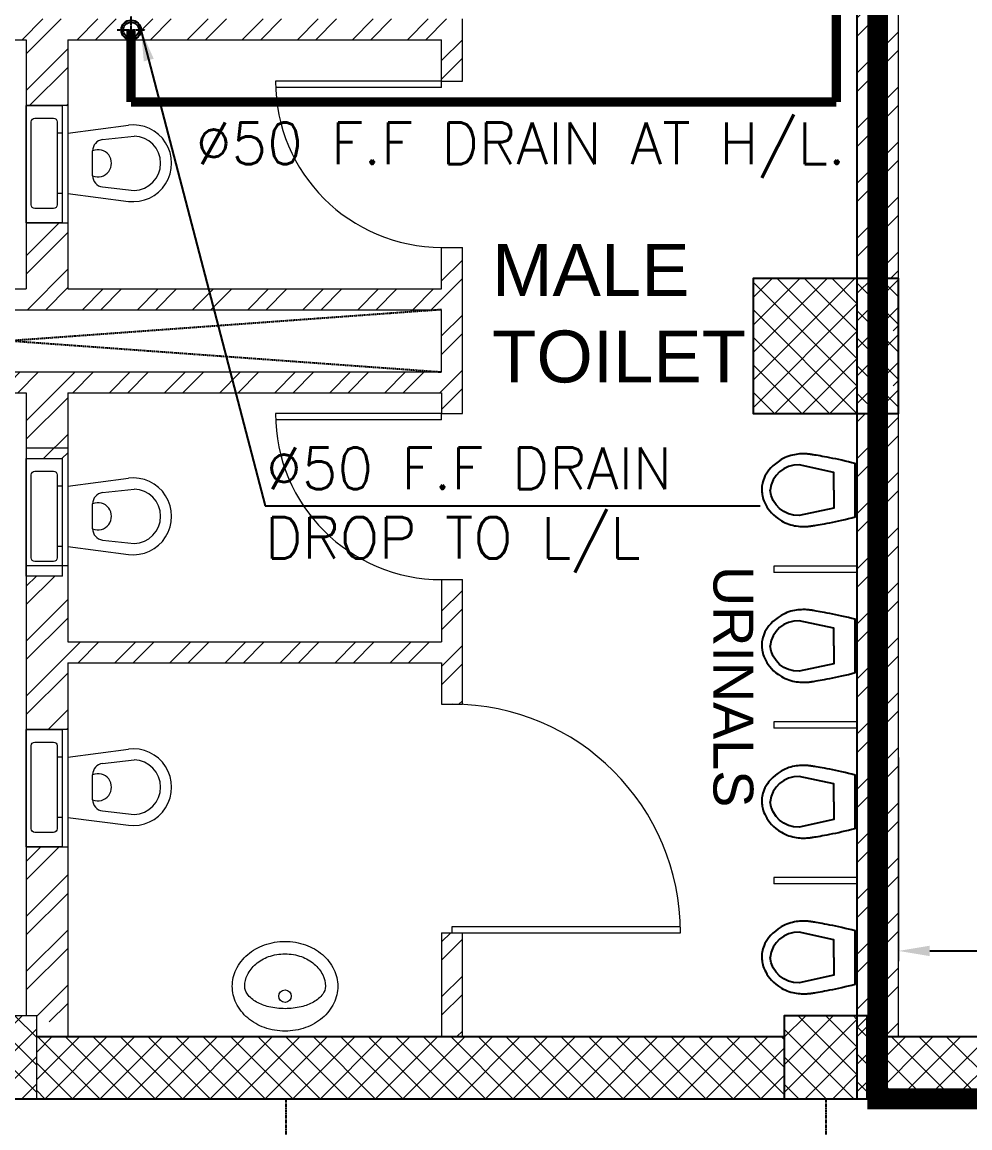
# Model space of a CAD drawing. Header units: inches. Extents: x 1355305 to 1448369, y 326920 to 386626.
# Drawn here: x 1379501 to 1384065, y 339419 to 344744 of the extents above; entities that cross this region are included whole.
import ezdxf

# ---------------------------------------------------------------- set-up
doc = ezdxf.new("R2010")
doc.units = ezdxf.units.IN
doc.header["$MEASUREMENT"] = 0
for name, pattern in [('CENTER', [50.8, 31.75, -6.35, 6.35, -6.35]), ('CENTER2', [1.125, 0.75, -0.125, 0.125, -0.125]), ('DASHED2', [9.525, 6.35, -3.175]), ('HIDDEN', [9.525, 6.35, -3.175]), ('PHANTOM2', [1.25, 0.625, -0.125, 0.125, -0.125, 0.125, -0.125])]:
    doc.linetypes.add(name, pattern=pattern)
for name, color, linetype, lineweight in [('A-BLOCK', 43, 'Continuous', 13), ('A-CORD.PLUMB', 44, 'Continuous', 13), ('A-DOOR', 10, 'Continuous', 15), ('A-HATCH CONCRETE', 254, 'Continuous', 5), ('A-LEASING LINE', 7, 'DASHED2', 9), ('DRAIN-P', 3, 'Continuous', 50), ('wall hatch', 252, 'Continuous', 0)]:
    doc.layers.add(name, color=color, linetype=linetype, lineweight=lineweight)
for name, color, linetype in [('Axis', 9, 'CENTER'), ('DIM2', 222, 'Continuous'), ('FFNEW', 252, 'Continuous'), ('P-FIRE-TXT', 181, 'Continuous'), ('PIPE RISE & DROP', 3, 'Continuous'), ('S-COL', 210, 'Continuous'), ('S-WALL', 1, 'Continuous'), ('SHAFT', 7, 'Continuous'), ('TAXT', 3, 'Continuous'), ('TEXT', 181, 'Continuous'), ('TOI', 30, 'Continuous')]:
    doc.layers.add(name, color=color, linetype=linetype)
doc.styles.add('MECH', font='romans.shx')
doc.styles.add('ROMANS', font='romans__.ttf', dxfattribs={"width": 0.8})
doc.styles.add('style1', font='arial.ttf')
doc.dimstyles.new('GRAND CINEMA', dxfattribs={"dimtxt": 180, "dimasz": 150, "dimexe": 0.18, "dimexo": 0.06, "dimgap": 100, "dimtad": 1, "dimdec": 0, "dimlfac": 0.1, "dimzin": 1, "dimdsep": 46, "dimtxsty": 'MECH', "dimcen": 0.09, "dimdle": 0.2, "dimclrd": 222, "dimclre": 222, "dimclrt": 3, "dimadec": 0, "dimazin": 0, "dimtfac": 1, "dimtdec": 0, "dimtix": 1, "dimtmove": 2, "dimatfit": 3, "dimfxl": 1, "dimtolj": 1, "dimtzin": 0, "dimlwd": -1, "dimarcsym": 0})

# ---------------------------------------------------------------- blocks, each defined once
blk = doc.blocks.new('SGSR')
at = {"layer": 'Axis', "color": 251, "ltscale": 0.5}
for p, q in [((1429493.8, 562458.6), (1429493.8, 558571.5)), ((1432093.8, 562458.6), (1432093.8, 558571.5))]:
    blk.add_line(p, q, dxfattribs=at)
at = {"layer": 'S-WALL', "color": 251}
blk.add_lwpolyline([(1417889.2, 562458.6), (1468019.2, 562458.6), (1469810.8, 590401.2), (1420184.3, 597484.1)], close=True, dxfattribs=at)
blk = doc.blocks.new('SEDRGFE')
at = {"layer": 'A-HATCH CONCRETE'}
h = blk.add_hatch(dxfattribs=at)
h.set_pattern_fill('ANSI37', color=250, scale=750)
h.set_pattern_definition([(45, (1341716.94, 266100.535), (-66.29126, 66.29126), []), (135, (1341716.94, 266100.535), (-66.29126, -66.29126), [])])
h.paths.add_polyline_path([(1363460.5, 678537.6), (1363260.4, 678537.6), (1363260.4, 677887.6), (1363460.5, 677887.6)])
h = blk.add_hatch(dxfattribs=at)
h.set_pattern_fill('ANSI37', color=250, scale=750)
h.set_pattern_definition([(45, (1341716.31, 266100.535), (-66.29126, 66.29126), []), (135, (1341716.31, 266100.535), (-66.29126, -66.29126), [])])
h.paths.add_polyline_path([(1363260.4, 674987.6), (1363260.4, 674587.6), (1363309.8, 674587.6), (1363309.8, 674987.6)])
at = {"layer": 'wall hatch', "ltscale": 500}
h = blk.add_hatch(dxfattribs=at)
h.set_pattern_fill('ANSI32', color=250, scale=500)
h.set_pattern_definition([(45, (1341716.94, 266100.54), (-132.58252, 132.58252), []), (45, (1341805.33, 266100.54), (-132.58252, 132.58252), [])])
h.paths.add_polyline_path([(1363260.4, 675687.6), (1363260.4, 675587.6)], flags=17)
h.paths.add_polyline_path([(1363260.4, 677187.6), (1363260.4, 677087.6), (1363260.4, 677072.6), (1363260.4, 677172.6)], flags=17)
h.paths.add_polyline_path([(1363260.4, 681937.4), (1363260.4, 678537.6), (1363434.8, 678537.6), (1363434.8, 677887.6), (1363261.8, 677887.6), (1363260.4, 674887.6), (1363460.5, 674887.6), (1363460.9, 682538), (1363260, 682538)])
at = {"color": 250, "linetype": 'Continuous', "ltscale": 100}
blk.add_lwpolyline([(1389809.8, 674587.6), (1389809.8, 680290.5), (1389609.8, 680287.6), (1388060.2, 680287.6), (1388060.2, 686287.6), (1384199.6, 686287.6), (1384199.6, 693088.7), (1385203, 692941.6), (1385236.3, 693138.9), (1385780.3, 696950.3), (1386823.1, 704255.8), (1386865.5, 704552.8), (1351200.3, 709613.1), (1350433.7, 697904.1), (1372210.6, 694796), (1372208.8, 688237.4), (1371310.5, 688237.4), (1371310.5, 688037.6), (1371310.5, 684787.6), (1363260.4, 684787.6), (1363260.4, 684587.6), (1363260.4, 674587.6), (1389809.8, 674587.6)], dxfattribs=at)
at = {"layer": 'A-BLOCK', "color": 250, "ltscale": 100}
for p, q in [((1363460.5, 674887.6), (1363460.5, 682538)), ((1363260.4, 678537.6), (1363260.4, 681787.4)), ((1363260.4, 674987.6), (1363260.4, 677887.6)), ((1363260.4, 674987.6), (1363260.4, 677887.6)), ((1363260.4, 674987.6), (1363260.4, 677887.6))]:
    blk.add_line(p, q, dxfattribs=at)
at = {"layer": 'A-HATCH CONCRETE', "color": 250, "linetype": 'Continuous'}
for p, q in [((1363309.8, 674967), (1363310.5, 674967.6)), ((1363309.8, 674834.4), (1363363, 674887.6)), ((1363309.8, 674701.8), (1363495.6, 674887.6)), ((1363592.8, 674587.6), (1363309.8, 674870.5)), ((1363328.2, 674587.6), (1363628.2, 674887.6)), ((1363725.4, 674587.6), (1363425.4, 674887.6)), ((1363460.7, 674587.6), (1363760.7, 674887.6)), ((1363858, 674587.6), (1363558, 674887.6)), ((1363593.3, 674587.6), (1363893.3, 674887.6)), ((1363990.5, 674587.6), (1363690.5, 674887.6)), ((1363725.9, 674587.6), (1364025.9, 674887.6)), ((1363460.2, 674587.6), (1363309.8, 674737.9)), ((1363327.6, 674587.6), (1363309.8, 674605.4))]:
    blk.add_line(p, q, dxfattribs=at)
at = {"layer": 'S-COL', "color": 250}
for points in [[(1363260.4, 677887.6), (1363460.5, 677887.6), (1363460.5, 678537.6), (1363260.4, 678537.6)], [(1363260.4, 674587.6), (1363309.8, 674587.6), (1363309.8, 674987.6), (1363260.4, 674987.6)]]:
    blk.add_lwpolyline(points, dxfattribs=at)
at = {"layer": 'S-WALL', "color": 250}
for points in [[(1363309.8, 674887.6), (1366910.5, 674887.6)], [(1363260.4, 674587.6), (1389809.8, 674587.6)]]:
    blk.add_lwpolyline(points, dxfattribs=at)
blk = doc.blocks.new('SWGDCSTHYTD')
at = {"layer": 'A-CORD.PLUMB'}
h = blk.add_hatch(dxfattribs=at)
h.set_pattern_fill('ANSI37', color=254, scale=750)
h.set_pattern_definition([(45, (1361916.79, -12529.21), (-66.29126, 66.29126), []), (135, (1361916.79, -12529.21), (-66.29126, -66.29126), [])])
h.paths.add_polyline_path([(1379171.3, 395957.8), (1379571.3, 395957.8), (1379571.3, 396357.8), (1379171.3, 396357.8)])
at = {"layer": 'A-HATCH CONCRETE'}
h = blk.add_hatch(dxfattribs=at)
h.set_pattern_fill('ANSI37', color=254, scale=750)
h.set_pattern_definition([(45, (1361977.67, -12529.21), (-66.29126, 66.29126), []), (135, (1361977.67, -12529.21), (-66.29126, -66.29126), [])])
h.paths.add_polyline_path([(1383521.2, 399907.8), (1383021.2, 399907.8), (1383021.2, 399257.8), (1383521.2, 399257.8)])
h = blk.add_hatch(dxfattribs=at)
h.set_pattern_fill('ANSI37', color=254, scale=750)
h.set_pattern_definition([(45, (1361977.04, -12529.21), (-66.29126, 66.29126), []), (135, (1361977.04, -12529.21), (-66.29126, -66.29126), [])])
h.paths.add_polyline_path([(1383521.2, 395957.8), (1383521.2, 396357.8), (1383170.6, 396357.8), (1383170.6, 395957.8)])
at = {"layer": 'wall hatch', "ltscale": 500}
h = blk.add_hatch(dxfattribs=at)
h.set_pattern_fill('ANSI32', color=254, scale=500)
h.set_pattern_definition([(45, (1362038.67, -12479.2), (-132.58252, 132.58252), []), (45, (1362127.06, -12479.2), (-132.58252, 132.58252), [])])
h.paths.add_polyline_path([(1381621.3, 401157.8), (1380832.2, 401157.8), (1380832.2, 401057.8), (1381521.3, 401057.8), (1381521.3, 400857.8), (1381621.3, 400857.8)])
h.paths.add_polyline_path([(1381621.3, 400057.8), (1381521.3, 400057.8), (1381521.3, 399857.8), (1380832.2, 399857.8), (1380832.2, 399757.8), (1381521.3, 399757.8), (1381521.3, 399457.8), (1380832.2, 399457.8), (1380832.2, 399357.8), (1381521.3, 399357.8), (1381521.3, 399257.8), (1381621.3, 399257.8)])
h.paths.add_polyline_path([(1381621.3, 396757.8), (1381571.3, 396757.8), (1381521.3, 396757.8), (1381521.3, 396257.8), (1381621.3, 396257.8)])
h.paths.add_polyline_path([(1377371.3, 396757.8), (1377271.3, 396757.8), (1377271.3, 396257.8), (1377371.3, 396257.8)])
h.paths.add_polyline_path([(1379371.3, 399157.8), (1379371.3, 399040.4), (1379171.3, 399040.4), (1379171.3, 399157.8)])
h.paths.add_polyline_path([(1379371.3, 397735.9), (1379371.3, 399040.4), (1379371.3, 398475.2), (1379171.3, 398475.2), (1379171.3, 398157.8), (1377371.3, 398157.8), (1377371.3, 398457.8), (1377271.3, 398457.8), (1377271.3, 397857.8), (1377371.3, 397857.8), (1377371.3, 398057.8), (1379171.3, 398057.8), (1379171.3, 397735.9)])
h.paths.add_polyline_path([(1379371.3, 396357.8), (1379371.3, 397735.9), (1379371.3, 397170.8), (1379171.3, 397170.8), (1379171.3, 396357.8)])
h.paths.add_polyline_path([(1379521.3, 397735.9), (1379521.3, 396357.8), (1379632.2, 396357.8), (1379632.2, 396257.8), (1379721.3, 396257.8), (1379721.3, 397170.8), (1379521.3, 397170.8)])
h.paths.add_polyline_path([(1379521.3, 399040.4), (1379521.3, 397735.9), (1379721.3, 397735.9), (1379721.3, 398057.8), (1381521.3, 398057.8), (1381521.3, 397857.8), (1381621.3, 397857.8), (1381621.3, 398457.8), (1381521.3, 398457.8), (1381521.3, 398157.8), (1379721.3, 398157.8), (1379721.3, 398475.2), (1379521.3, 398475.2)])
h.paths.add_polyline_path([(1379521.3, 399157.8), (1379521.3, 399040.4), (1379721.3, 399040.4), (1379721.3, 399157.8)])
h.paths.add_polyline_path([(1379521.3, 399357.8), (1379521.3, 399157.8), (1379721.3, 399157.8), (1379721.3, 399357.8), (1380832.2, 399357.8), (1380832.2, 399457.8), (1379432.2, 399457.8), (1379432.2, 399357.8)])
h.paths.add_polyline_path([(1379521.3, 401057.8), (1379521.3, 400740.4), (1379721.3, 400740.4), (1379721.3, 401057.8), (1380832.2, 401057.8), (1380832.2, 401157.8), (1379432.2, 401157.8), (1379432.2, 401057.8)])
h.paths.add_polyline_path([(1379521.3, 400175.2), (1379521.3, 399857.8), (1379432.2, 399857.8), (1379432.2, 399757.8), (1380832.2, 399757.8), (1380832.2, 399857.8), (1379721.3, 399857.8), (1379721.3, 400175.2), (1379521.3, 400175.2)])
h.paths.add_polyline_path([(1379371.3, 400740.4), (1379371.3, 401057.8), (1379432.2, 401057.8), (1379432.2, 401157.8), (1377271.3, 401157.8), (1377271.3, 400857.8), (1377371.3, 400857.8), (1377371.3, 401057.8), (1379171.3, 401057.8), (1379171.3, 400740.4)])
h.paths.add_polyline_path([(1379371.3, 399857.8), (1379371.3, 400175.2), (1379171.3, 400175.2), (1379171.3, 399857.8), (1377371.3, 399857.8), (1377371.3, 400057.8), (1377271.3, 400057.8), (1377271.3, 399257.8), (1377371.3, 399257.8), (1377371.3, 399357.8), (1379171.3, 399357.8), (1379171.3, 399157.8), (1379371.3, 399157.8), (1379371.3, 399357.8), (1379432.2, 399357.8), (1379432.2, 399457.8), (1377371.3, 399457.8), (1377371.3, 399757.8), (1379432.2, 399757.8), (1379432.2, 399857.8)])
at = {"color": 254, "linetype": 'Continuous', "ltscale": 100}
blk.add_lwpolyline([(1410070.6, 395957.8), (1410070.6, 401660.7), (1409870.6, 401657.8), (1408321, 401657.8), (1408321, 407657.8), (1404460.3, 407657.8), (1404460.3, 414459), (1405463.7, 414311.9), (1405497, 414509.2), (1406041, 418320.5), (1407083.9, 425626.1), (1407126.2, 425923.1), (1371461, 430983.4), (1370694.5, 419274.3), (1392471.3, 416166.3), (1392469.5, 409607.7), (1391571.2, 409607.7), (1391571.2, 409407.8), (1391571.2, 406157.8), (1383521.2, 406157.8), (1383521.2, 405957.8), (1383521.2, 395957.8), (1410070.6, 395957.8)], dxfattribs=at)
at = {"layer": 'A-BLOCK', "color": 254, "ltscale": 100}
for p, q in [((1383521.2, 399907.8), (1383521.2, 403157.7)), ((1381621.3, 400857.8), (1381621.3, 401157.8)), ((1379521.3, 401057.8), (1379521.3, 399857.8)), ((1379721.3, 401057.8), (1379721.3, 399857.8)), ((1379721.3, 401057.8), (1381521.3, 401057.8)), ((1381521.3, 400857.8), (1381521.3, 401057.8)), ((1381521.3, 400857.8), (1381621.3, 400857.8)), ((1379521.3, 400740.4), (1379695.2, 400740.4, 0)), ((1379521.3, 400175.2), (1379521.3, 400740.4)), ((1379695.2, 400175.2, 0), (1379695.2, 400740.4, 0)), ((1379721.3, 400608.2, 0), (1380012.8, 400646, 0)), ((1379695.2, 400608.2, 0), (1379669.6, 400608.2, 0)), ((1379888.2, 400576.8, 0), (1380040.4, 400594, 0)), ((1379840.8, 400402.5, 0), (1379840.8, 400522.8, 0)), ((1379695.2, 400317.1, 0), (1379669.6, 400317.1, 0)), ((1379721.3, 400317.1, 0), (1380012.8, 400279.4, 0)), ((1379888.2, 400348.6, 0), (1380040.4, 400331.4, 0)), ((1379695.2, 400175.2, 0), (1379521.3, 400175.2)), ((1381521.3, 399857.8), (1381521.3, 400057.8)), ((1381521.3, 400057.8), (1381621.3, 400057.8)), ((1381621.3, 399257.8), (1381621.3, 400057.8)), ((1379371.3, 399857.8), (1379521.3, 399857.8)), ((1379721.3, 399857.8), (1381521.3, 399857.8)), ((1378981.6, 399757.8), (1381521.3, 399757.8)), ((1381521.3, 399457.8), (1381521.3, 399757.8)), ((1378981.6, 399457.8), (1381521.3, 399457.8)), ((1379371.3, 399357.8), (1379521.3, 399357.8)), ((1379521.3, 399357.8), (1379521.3, 396357.8)), ((1379721.3, 399357.8), (1379721.3, 398157.8)), ((1379721.3, 399357.8), (1381521.3, 399357.8)), ((1381521.3, 399357.8), (1381521.3, 399257.8)), ((1381521.3, 399257.8), (1381621.3, 399257.8)), ((1383521.2, 396357.8), (1383521.2, 399257.8)), ((1383521.2, 396357.8), (1383521.2, 399257.8)), ((1383521.2, 396357.8), (1383521.2, 399257.8)), ((1379521.3, 399040.4), (1379695.2, 399040.4, 0)), ((1379521.3, 398475.2), (1379521.3, 399040.4)), ((1379695.2, 398475.2, 0), (1379695.2, 399040.4, 0)), ((1379721.3, 398908.2, 0), (1380012.8, 398946, 0)), ((1379695.2, 398908.2, 0), (1379669.6, 398908.2, 0)), ((1379888.2, 398876.8, 0), (1380040.4, 398894, 0)), ((1379840.8, 398702.5, 0), (1379840.8, 398822.8, 0)), ((1379695.2, 398617.1, 0), (1379669.6, 398617.1, 0)), ((1379721.3, 398617.1, 0), (1380012.8, 398579.4, 0)), ((1379888.2, 398648.6, 0), (1380040.4, 398631.4, 0)), ((1383521.2, 398522.8), (1383121.2, 398522.8)), ((1383121.2, 398522.8), (1383121.2, 398492.8)), ((1379695.2, 398475.2, 0), (1379521.3, 398475.2)), ((1381521.3, 398457.8), (1381521.3, 398157.8)), ((1381521.3, 398457.8), (1381621.3, 398457.8)), ((1381621.3, 397857.8), (1381621.3, 398457.8)), ((1383521.2, 398492.8), (1383121.2, 398492.8)), ((1379721.3, 398157.8), (1381521.3, 398157.8)), ((1379721.3, 398057.8), (1379721.3, 396257.8)), ((1379721.3, 398057.8), (1381521.3, 398057.8)), ((1381521.3, 398057.8), (1381521.3, 397857.8)), ((1381521.3, 397857.8), (1381621.3, 397857.8)), ((1383521.2, 397772.8), (1383121.2, 397772.8)), ((1383121.2, 397772.8), (1383121.2, 397742.8)), ((1379521.3, 397735.9), (1379695.2, 397735.9, 0)), ((1379521.3, 397170.8), (1379521.3, 397735.9)), ((1379695.2, 397170.8, 0), (1379695.2, 397735.9, 0)), ((1383521.2, 397742.8), (1383121.2, 397742.8)), ((1379695.2, 397603.7, 0), (1379669.6, 397603.7, 0)), ((1379721.3, 397603.7, 0), (1380012.8, 397641.5, 0)), ((1379888.2, 397572.3, 0), (1380040.4, 397589.5, 0)), ((1379840.8, 397398, 0), (1379840.8, 397518.4, 0)), ((1379888.2, 397344.1, 0), (1380040.4, 397326.9, 0)), ((1379695.2, 397312.6, 0), (1379669.6, 397312.6, 0)), ((1379721.3, 397312.6, 0), (1380012.8, 397274.9, 0)), ((1379695.2, 397170.8, 0), (1379521.3, 397170.8)), ((1383521.2, 397022.8), (1383121.2, 397022.8)), ((1383121.2, 397022.8), (1383121.2, 396992.8)), ((1383521.2, 396992.8), (1383121.2, 396992.8)), ((1381521.3, 396757.8), (1381521.3, 396257.8)), ((1381521.3, 396757.8), (1381621.3, 396757.8)), ((1381621.3, 396257.8), (1381621.3, 396757.8))]:
    blk.add_line(p, q, dxfattribs=at)
for points in [[(1379721.3, 400740.4), (1379521.3, 400740.4), (1379521.3, 400175.2), (1379721.3, 400175.2)], [(1379721.3, 399090.4), (1379521.3, 399090.4), (1379521.3, 398525.2), (1379721.3, 398525.2)], [(1379721.3, 397735.9), (1379521.3, 397735.9), (1379521.3, 397170.8), (1379721.3, 397170.8)]]:
    blk.add_lwpolyline(points, dxfattribs=at)
at = {"layer": 'A-BLOCK', "color": 254, "ltscale": 100, "elevation": 0}
for points in [[(1379562.7, 400680), (1379652.2, 400680, -0.414214), (1379669.6, 400662.7), (1379669.6, 400262.7, -0.414214), (1379652.2, 400245.3), (1379562.7, 400245.3, -0.414214), (1379545.3, 400262.7), (1379545.3, 400662.7, -0.414214)], [(1379562.7, 398980), (1379652.2, 398980, -0.414214), (1379669.6, 398962.7), (1379669.6, 398562.7, -0.414214), (1379652.2, 398545.3), (1379562.7, 398545.3, -0.414214), (1379545.3, 398562.7), (1379545.3, 398962.7, -0.414214)], [(1379562.7, 397675.6), (1379652.2, 397675.6, -0.414214), (1379669.6, 397658.2), (1379669.6, 397258.2, -0.414214), (1379652.2, 397240.8), (1379562.7, 397240.8, -0.414214), (1379545.3, 397258.2), (1379545.3, 397658.2, -0.414214)]]:
    blk.add_lwpolyline(points, format="xyb", close=True, dxfattribs=at)
at = {"layer": 'A-BLOCK', "color": 254, "ltscale": 100}
for centre, radius, start, end in [((1380036.5, 400462.7, 0), 184.8, 262.6258, 97.3755), ((1379895.2, 400522.8, 0), 54.4, 97.3755, 180.0006), ((1380036.5, 400462.7, 0), 131.4, 0.0006, 88.3152), ((1379866.3, 400462.7, 0), 65.3, 247.0694, 112.9319), ((1380036.5, 400462.7, 0), 131.4, 271.6861, 0.0006), ((1379895.2, 400402.5, 0), 54.4, 180.0006, 262.6258), ((1380036.5, 398762.7, 0), 184.8, 262.6258, 97.3755), ((1379895.2, 398822.8, 0), 54.4, 97.3755, 180.0006), ((1380036.5, 398762.7, 0), 131.4, 0.0006, 88.3152), ((1379866.3, 398762.7, 0), 65.3, 247.0694, 112.9319), ((1380036.5, 398762.7, 0), 131.4, 271.6861, 0.0006), ((1379895.2, 398702.5, 0), 54.4, 180.0006, 262.6258), ((1380036.5, 397458.2, 0), 184.8, 262.6258, 97.3755), ((1379895.2, 397518.4, 0), 54.4, 97.3755, 180.0006), ((1380036.5, 397458.2, 0), 131.4, 0.0006, 88.3152), ((1379866.3, 397458.2, 0), 65.3, 247.0694, 112.9319), ((1380036.5, 397458.2, 0), 131.4, 271.6861, 0.0006), ((1379895.2, 397398, 0), 54.4, 180.0006, 262.6258)]:
    blk.add_arc(centre, radius, start, end, dxfattribs=at)
at = {"layer": 'A-CORD.PLUMB', "color": 254}
for p, q in [((1379371.3, 401057.8), (1379521.3, 401057.8)), ((1379571.3, 396182.9), (1379646.3, 396257.8)), ((1379571.3, 396050.3), (1379778.8, 396257.8)), ((1379876, 395957.8), (1379576, 396257.8)), ((1379611.4, 395957.8), (1379911.4, 396257.8)), ((1380008.6, 395957.8), (1379708.6, 396257.8)), ((1379744, 395957.8), (1380044, 396257.8)), ((1380141.2, 395957.8), (1379841.2, 396257.8)), ((1379876.6, 395957.8), (1380176.6, 396257.8)), ((1380273.8, 395957.8), (1379973.8, 396257.8)), ((1380009.2, 395957.8), (1380309.2, 396257.8)), ((1380406.4, 395957.8), (1380106.4, 396257.8)), ((1380141.7, 395957.8), (1380441.7, 396257.8)), ((1380539, 395957.8), (1380239, 396257.8)), ((1380274.3, 395957.8), (1380574.3, 396257.8)), ((1380671.5, 395957.8), (1380371.5, 396257.8)), ((1380406.9, 395957.8), (1380706.9, 396257.8)), ((1380804.1, 395957.8), (1380504.1, 396257.8)), ((1380539.5, 395957.8), (1380839.5, 396257.8)), ((1380936.7, 395957.8), (1380636.7, 396257.8)), ((1380672.1, 395957.8), (1380972.1, 396257.8)), ((1381069.3, 395957.8), (1380769.3, 396257.8)), ((1380804.7, 395957.8), (1381104.7, 396257.8)), ((1381201.9, 395957.8), (1380901.9, 396257.8)), ((1380937.2, 395957.8), (1381237.2, 396257.8)), ((1381334.4, 395957.8), (1381034.4, 396257.8)), ((1381069.8, 395957.8), (1381369.8, 396257.8)), ((1379743.5, 395957.8), (1379571.3, 396130)), ((1379610.9, 395957.8), (1379571.3, 395997.4))]:
    blk.add_line(p, q, dxfattribs=at)
blk.add_lwpolyline([(1381021.3, 396499.8, -0.113803), (1381002.7, 396419, -0.103571), (1380946.9, 396347.1, -0.091769), (1380866.3, 396300.7, -0.084871), (1380767.3, 396283.8, -0.084871), (1380668.3, 396300.7, -0.091769), (1380587.7, 396347.1, -0.103571), (1380531.9, 396419, -0.113803), (1380513.3, 396499.8, -0.113803), (1380531.9, 396580.7, -0.103571), (1380587.7, 396652.5, -0.091769), (1380668.3, 396698.9, -0.084871), (1380767.3, 396715.8, -0.084871), (1380866.3, 396698.9, -0.091769), (1380946.9, 396652.5, -0.103571), (1381002.7, 396580.7, -0.113803)], format="xyb", close=True, dxfattribs=at)
for points in [[(1380573.3, 396499.8, -0.113803), (1380585.9, 396554.4, -0.103571), (1380626.6, 396606.8, -0.091769), (1380688.2, 396642.3, -0.084871), (1380767.3, 396655.8, -0.084871), (1380846.4, 396642.3, -0.091769), (1380908, 396606.8, -0.103571), (1380948.7, 396554.4, -0.113803), (1380961.3, 396499.8, -0.113803)], [(1380961.3, 396499.8, -0.161298), (1380948.9, 396462.4, -0.106182), (1380904.5, 396423.4, -0.070452), (1380845.4, 396400.7, -0.056719), (1380767.3, 396391.8, -0.056719), (1380689.3, 396400.7, -0.070452), (1380630.1, 396423.4, -0.106182), (1380585.7, 396462.4, -0.161298), (1380573.3, 396499.8, -0.161298)]]:
    blk.add_lwpolyline(points, format="xyb", dxfattribs=at)
blk.add_lwpolyline([(1379171.3, 395957.8), (1379571.3, 395957.8), (1379571.3, 396357.8), (1379171.3, 396357.8)], close=True, dxfattribs=at)
blk.add_circle((1380767.3, 396452.1), 30, dxfattribs=at)
at = {"layer": 'A-DOOR', "color": 254}
for p, q in [((1381521.3, 400857.8), (1380721.3, 400857.8)), ((1381521.3, 400827.8), (1381521.3, 400857.8)), ((1381521.3, 400827.8), (1380721.3, 400827.8)), ((1381521.3, 399257.8), (1380721.3, 399257.8)), ((1381521.3, 399227.8), (1381521.3, 399257.8)), ((1381521.3, 399227.8), (1380721.3, 399227.8)), ((1381571.3, 396787.6), (1382671.3, 396787.6)), ((1381571.3, 396757.8), (1382671.3, 396757.8)), ((1381571.5, 396757.8), (1381571.5, 396787.6))]:
    blk.add_line(p, q, dxfattribs=at)
for centre, radius, start, end in [((1381521.3, 400857.8), 800, 180, 270), ((1381521.3, 399257.8), 800, 180, 270), ((1381571.3, 396757.8), 1100, 0, 90)]:
    blk.add_arc(centre, radius, start, end, dxfattribs=at)
at = {"layer": 'A-HATCH CONCRETE', "color": 254, "linetype": 'Continuous'}
for p, q in [((1383170.6, 396335), (1383171.2, 396335.6)), ((1381467, 395957.8), (1381167, 396257.8)), ((1381202.4, 395957.8), (1381502.4, 396257.8)), ((1381599.6, 395957.8), (1381299.6, 396257.8)), ((1381335, 395957.8), (1381635, 396257.8)), ((1381732.2, 395957.8), (1381432.2, 396257.8)), ((1381467.6, 395957.8), (1381767.6, 396257.8)), ((1381864.8, 395957.8), (1381564.8, 396257.8)), ((1381600.2, 395957.8), (1381900.2, 396257.8)), ((1381997.4, 395957.8), (1381697.4, 396257.8)), ((1381732.7, 395957.8), (1382032.7, 396257.8)), ((1382129.9, 395957.8), (1381829.9, 396257.8)), ((1381865.3, 395957.8), (1382165.3, 396257.8)), ((1382262.5, 395957.8), (1381962.5, 396257.8)), ((1381997.9, 395957.8), (1382297.9, 396257.8)), ((1382395.1, 395957.8), (1382095.1, 396257.8)), ((1382130.5, 395957.8), (1382430.5, 396257.8)), ((1382527.7, 395957.8), (1382227.7, 396257.8)), ((1382263.1, 395957.8), (1382563.1, 396257.8)), ((1382660.3, 395957.8), (1382360.3, 396257.8)), ((1382395.6, 395957.8), (1382695.6, 396257.8)), ((1382792.9, 395957.8), (1382492.9, 396257.8)), ((1382528.2, 395957.8), (1382828.2, 396257.8)), ((1382925.4, 395957.8), (1382625.4, 396257.8)), ((1382660.8, 395957.8), (1382960.8, 396257.8)), ((1383058, 395957.8), (1382758, 396257.8)), ((1382793.4, 395957.8), (1383093.4, 396257.8)), ((1383170.6, 395977.9), (1382890.6, 396257.8)), ((1383170.6, 396110.4), (1383023.2, 396257.8)), ((1383170.6, 396243), (1383155.8, 396257.8)), ((1382926, 395957.8), (1383170.6, 396202.4)), ((1383058.6, 395957.8), (1383170.6, 396069.8))]:
    blk.add_line(p, q, dxfattribs=at)
at = {"layer": 'S-COL', "color": 254, "linetype": 'ByBlock'}
for points in [[(1383521.2, 399907.8), (1383021.2, 399907.8), (1383021.2, 399257.8), (1383521.2, 399257.8)], [(1383521.2, 396357.8), (1383170.6, 396357.8), (1383170.6, 395957.8), (1383570.6, 395957.8)]]:
    blk.add_lwpolyline(points, dxfattribs=at)
at = {"layer": 'S-WALL', "color": 254}
for points in [[(1371461, 430983.4), (1371461, 430983.4), (1369165.9, 395957.8), (1419295.9, 395957.8), (1421087.6, 423900.4), (1407122, 425893.7)], [(1379571.3, 396257.8), (1383170.6, 396257.8)]]:
    blk.add_lwpolyline(points, dxfattribs=at)
at = {"layer": 'SHAFT', "color": 254, "linetype": 'HIDDEN'}
for p, q in [((1377371.3, 399757.8), (1381521.3, 399457.8)), ((1381521.3, 399757.8), (1377371.3, 399457.8))]:
    blk.add_line(p, q, dxfattribs=at)
at = {"layer": 'TOI', "color": 254}
for points in [[(1383063, 398902.2), (1383062.8, 398897.4), (1383062.8, 398893.5), (1383063, 398890.7), (1383063.1, 398888.9), (1383063.2, 398888.3), (1383063.2, 398887.6), (1383063.2, 398885.8), (1383063.3, 398882.7), (1383063.5, 398878.7), (1383064.1, 398873.6), (1383064.9, 398867.7), (1383066.2, 398861), (1383067.9, 398853.5), (1383070.3, 398845.5), (1383073.3, 398836.9), (1383077, 398827.9), (1383081.6, 398818.5), (1383087, 398808.8), (1383093.5, 398799), (1383101, 398789.1), (1383109.6, 398779.2), (1383119.5, 398769.4), (1383130.7, 398759.7), (1383143.2, 398750.3), (1383157.2, 398741.3), (1383166.3, 398736.2), (1383175.4, 398731.8), (1383184.5, 398727.9), (1383193.6, 398724.6), (1383202.7, 398721.8), (1383211.6, 398719.5), (1383220.4, 398717.6), (1383229, 398716.1), (1383237.4, 398715), (1383245.5, 398714.2), (1383253.2, 398713.7), (1383260.5, 398713.4), (1383267.5, 398713.4), (1383273.9, 398713.5), (1383279.8, 398713.8), (1383285.2, 398714.2), (1383289.9, 398714.6), (1383294, 398715.2), (1383297.4, 398715.7), (1383300, 398716.1), (1383300.8, 398716.3), (1383303.1, 398716.6), (1383306.7, 398717.1), (1383311.7, 398717.9), (1383317.9, 398718.9), (1383325.4, 398720.1), (1383333.9, 398721.6), (1383343.5, 398723.2), (1383354, 398725.1), (1383365.5, 398727.2), (1383377.7, 398729.5), (1383390.7, 398732), (1383404.4, 398734.8), (1383418.7, 398737.7), (1383433.5, 398740.9), (1383448.8, 398744.3), (1383464.5, 398747.9), (1383480.4, 398751.7), (1383496.6, 398755.7), (1383513, 398759.9), (1383513, 399016.7), (1383496.6, 399020.9), (1383480.4, 399024.9), (1383464.5, 399028.7), (1383448.8, 399032.3), (1383433.5, 399035.7), (1383418.7, 399038.8), (1383404.4, 399041.8), (1383390.7, 399044.5), (1383377.7, 399047.1), (1383365.5, 399049.4), (1383354, 399051.5), (1383343.5, 399053.3), (1383333.9, 399055), (1383325.4, 399056.4), (1383317.9, 399057.7), (1383311.7, 399058.7), (1383306.7, 399059.4), (1383303.1, 399060), (1383300.8, 399060.3), (1383300, 399060.4), (1383297.4, 399060.9), (1383294, 399061.5), (1383289.9, 399062), (1383285.1, 399062.5), (1383279.7, 399062.9), (1383273.7, 399063.3), (1383267.2, 399063.5), (1383260.3, 399063.5), (1383252.8, 399063.2), (1383245.1, 399062.8), (1383236.9, 399062), (1383228.5, 399060.9), (1383219.9, 399059.4), (1383211.1, 399057.6), (1383202.1, 399055.2), (1383193, 399052.4), (1383183.9, 399049.1), (1383174.8, 399045.2), (1383165.7, 399040.7), (1383156.7, 399035.6), (1383141.8, 399025.7), (1383128.5, 399015.7), (1383116.8, 399005.6), (1383106.5, 398995.4), (1383097.6, 398985.3), (1383090, 398975.2), (1383083.6, 398965.4), (1383078.3, 398955.8), (1383073.9, 398946.5), (1383070.4, 398937.7), (1383067.7, 398929.3), (1383065.8, 398921.5), (1383064.4, 398914.3), (1383063.5, 398907.9)], [(1383063, 398152.2), (1383062.8, 398147.4), (1383062.8, 398143.5), (1383063, 398140.7), (1383063.1, 398138.9), (1383063.2, 398138.3), (1383063.2, 398137.6), (1383063.2, 398135.8), (1383063.3, 398132.7), (1383063.5, 398128.7), (1383064.1, 398123.6), (1383064.9, 398117.7), (1383066.2, 398111), (1383067.9, 398103.5), (1383070.3, 398095.5), (1383073.3, 398086.9), (1383077, 398077.9), (1383081.6, 398068.5), (1383087, 398058.8), (1383093.5, 398049), (1383101, 398039.1), (1383109.6, 398029.2), (1383119.5, 398019.4), (1383130.7, 398009.7), (1383143.2, 398000.3), (1383157.2, 397991.3), (1383166.3, 397986.2), (1383175.4, 397981.8), (1383184.5, 397977.9), (1383193.6, 397974.6), (1383202.7, 397971.8), (1383211.6, 397969.5), (1383220.4, 397967.6), (1383229, 397966.1), (1383237.4, 397965), (1383245.5, 397964.2), (1383253.2, 397963.7), (1383260.5, 397963.4), (1383267.5, 397963.4), (1383273.9, 397963.5), (1383279.8, 397963.8), (1383285.2, 397964.2), (1383289.9, 397964.6), (1383294, 397965.2), (1383297.4, 397965.7), (1383300, 397966.1), (1383300.8, 397966.3), (1383303.1, 397966.6), (1383306.7, 397967.1), (1383311.7, 397967.9), (1383317.9, 397968.9), (1383325.4, 397970.1), (1383333.9, 397971.6), (1383343.5, 397973.2), (1383354, 397975.1), (1383365.5, 397977.2), (1383377.7, 397979.5), (1383390.7, 397982), (1383404.4, 397984.8), (1383418.7, 397987.7), (1383433.5, 397990.9), (1383448.8, 397994.3), (1383464.5, 397997.9), (1383480.4, 398001.7), (1383496.6, 398005.7), (1383513, 398009.9), (1383513, 398266.7), (1383496.6, 398270.9), (1383480.4, 398274.9), (1383464.5, 398278.7), (1383448.8, 398282.3), (1383433.5, 398285.7), (1383418.7, 398288.8), (1383404.4, 398291.8), (1383390.7, 398294.5), (1383377.7, 398297.1), (1383365.5, 398299.4), (1383354, 398301.5), (1383343.5, 398303.3), (1383333.9, 398305), (1383325.4, 398306.4), (1383317.9, 398307.7), (1383311.7, 398308.7), (1383306.7, 398309.4), (1383303.1, 398310), (1383300.8, 398310.3), (1383300, 398310.4), (1383297.4, 398310.9), (1383294, 398311.5), (1383289.9, 398312), (1383285.1, 398312.5), (1383279.7, 398312.9), (1383273.7, 398313.3), (1383267.2, 398313.5), (1383260.3, 398313.5), (1383252.8, 398313.2), (1383245.1, 398312.8), (1383236.9, 398312), (1383228.5, 398310.9), (1383219.9, 398309.4), (1383211.1, 398307.6), (1383202.1, 398305.2), (1383193, 398302.4), (1383183.9, 398299.1), (1383174.8, 398295.2), (1383165.7, 398290.7), (1383156.7, 398285.6), (1383141.8, 398275.7), (1383128.5, 398265.7), (1383116.8, 398255.6), (1383106.5, 398245.4), (1383097.6, 398235.3), (1383090, 398225.2), (1383083.6, 398215.4), (1383078.3, 398205.8), (1383073.9, 398196.5), (1383070.4, 398187.7), (1383067.7, 398179.3), (1383065.8, 398171.5), (1383064.4, 398164.3), (1383063.5, 398157.9)], [(1383063, 397402.2), (1383062.8, 397397.4), (1383062.8, 397393.5), (1383063, 397390.7), (1383063.1, 397388.9), (1383063.2, 397388.3), (1383063.2, 397387.6), (1383063.2, 397385.8), (1383063.3, 397382.7), (1383063.5, 397378.7), (1383064.1, 397373.6), (1383064.9, 397367.7), (1383066.2, 397361), (1383067.9, 397353.5), (1383070.3, 397345.5), (1383073.3, 397336.9), (1383077, 397327.9), (1383081.6, 397318.5), (1383087, 397308.8), (1383093.5, 397299), (1383101, 397289.1), (1383109.6, 397279.2), (1383119.5, 397269.4), (1383130.7, 397259.7), (1383143.2, 397250.3), (1383157.2, 397241.3), (1383166.3, 397236.2), (1383175.4, 397231.8), (1383184.5, 397227.9), (1383193.6, 397224.6), (1383202.7, 397221.8), (1383211.6, 397219.5), (1383220.4, 397217.6), (1383229, 397216.1), (1383237.4, 397215), (1383245.5, 397214.2), (1383253.2, 397213.7), (1383260.5, 397213.4), (1383267.5, 397213.4), (1383273.9, 397213.5), (1383279.8, 397213.8), (1383285.2, 397214.2), (1383289.9, 397214.6), (1383294, 397215.2), (1383297.4, 397215.7), (1383300, 397216.1), (1383300.8, 397216.3), (1383303.1, 397216.6), (1383306.7, 397217.1), (1383311.7, 397217.9), (1383317.9, 397218.9), (1383325.4, 397220.1), (1383333.9, 397221.6), (1383343.5, 397223.2), (1383354, 397225.1), (1383365.5, 397227.2), (1383377.7, 397229.5), (1383390.7, 397232), (1383404.4, 397234.8), (1383418.7, 397237.7), (1383433.5, 397240.9), (1383448.8, 397244.3), (1383464.5, 397247.9), (1383480.4, 397251.7), (1383496.6, 397255.7), (1383513, 397259.9), (1383513, 397516.7), (1383496.6, 397520.9), (1383480.4, 397524.9), (1383464.5, 397528.7), (1383448.8, 397532.3), (1383433.5, 397535.7), (1383418.7, 397538.8), (1383404.4, 397541.8), (1383390.7, 397544.5), (1383377.7, 397547.1), (1383365.5, 397549.4), (1383354, 397551.5), (1383343.5, 397553.3), (1383333.9, 397555), (1383325.4, 397556.4), (1383317.9, 397557.7), (1383311.7, 397558.7), (1383306.7, 397559.4), (1383303.1, 397560), (1383300.8, 397560.3), (1383300, 397560.4), (1383297.4, 397560.9), (1383294, 397561.5), (1383289.9, 397562), (1383285.1, 397562.5), (1383279.7, 397562.9), (1383273.7, 397563.3), (1383267.2, 397563.5), (1383260.3, 397563.5), (1383252.8, 397563.2), (1383245.1, 397562.8), (1383236.9, 397562), (1383228.5, 397560.9), (1383219.9, 397559.4), (1383211.1, 397557.6), (1383202.1, 397555.2), (1383193, 397552.4), (1383183.9, 397549.1), (1383174.8, 397545.2), (1383165.7, 397540.7), (1383156.7, 397535.6), (1383141.8, 397525.7), (1383128.5, 397515.7), (1383116.8, 397505.6), (1383106.5, 397495.4), (1383097.6, 397485.3), (1383090, 397475.2), (1383083.6, 397465.4), (1383078.3, 397455.8), (1383073.9, 397446.5), (1383070.4, 397437.7), (1383067.7, 397429.3), (1383065.8, 397421.5), (1383064.4, 397414.3), (1383063.5, 397407.9)], [(1383063, 396652.2), (1383062.8, 396647.4), (1383062.8, 396643.5), (1383063, 396640.7), (1383063.1, 396638.9), (1383063.2, 396638.3), (1383063.2, 396637.6), (1383063.2, 396635.8), (1383063.3, 396632.7), (1383063.5, 396628.7), (1383064.1, 396623.6), (1383064.9, 396617.7), (1383066.2, 396611), (1383067.9, 396603.5), (1383070.3, 396595.5), (1383073.3, 396586.9), (1383077, 396577.9), (1383081.6, 396568.5), (1383087, 396558.8), (1383093.5, 396549), (1383101, 396539.1), (1383109.6, 396529.2), (1383119.5, 396519.4), (1383130.7, 396509.7), (1383143.2, 396500.3), (1383157.2, 396491.3), (1383166.3, 396486.2), (1383175.4, 396481.8), (1383184.5, 396477.9), (1383193.6, 396474.6), (1383202.7, 396471.8), (1383211.6, 396469.5), (1383220.4, 396467.6), (1383229, 396466.1), (1383237.4, 396465), (1383245.5, 396464.2), (1383253.2, 396463.7), (1383260.5, 396463.4), (1383267.5, 396463.4), (1383273.9, 396463.5), (1383279.8, 396463.8), (1383285.2, 396464.2), (1383289.9, 396464.6), (1383294, 396465.2), (1383297.4, 396465.7), (1383300, 396466.1), (1383300.8, 396466.3), (1383303.1, 396466.6), (1383306.7, 396467.1), (1383311.7, 396467.9), (1383317.9, 396468.9), (1383325.4, 396470.1), (1383333.9, 396471.6), (1383343.5, 396473.2), (1383354, 396475.1), (1383365.5, 396477.2), (1383377.7, 396479.5), (1383390.7, 396482), (1383404.4, 396484.8), (1383418.7, 396487.7), (1383433.5, 396490.9), (1383448.8, 396494.3), (1383464.5, 396497.9), (1383480.4, 396501.7), (1383496.6, 396505.7), (1383513, 396509.9), (1383513, 396766.7), (1383496.6, 396770.9), (1383480.4, 396774.9), (1383464.5, 396778.7), (1383448.8, 396782.3), (1383433.5, 396785.7), (1383418.7, 396788.8), (1383404.4, 396791.8), (1383390.7, 396794.5), (1383377.7, 396797.1), (1383365.5, 396799.4), (1383354, 396801.5), (1383343.5, 396803.3), (1383333.9, 396805), (1383325.4, 396806.4), (1383317.9, 396807.7), (1383311.7, 396808.7), (1383306.7, 396809.4), (1383303.1, 396810), (1383300.8, 396810.3), (1383300, 396810.4), (1383297.4, 396810.9), (1383294, 396811.5), (1383289.9, 396812), (1383285.1, 396812.5), (1383279.7, 396812.9), (1383273.7, 396813.3), (1383267.2, 396813.5), (1383260.3, 396813.5), (1383252.8, 396813.2), (1383245.1, 396812.8), (1383236.9, 396812), (1383228.5, 396810.9), (1383219.9, 396809.4), (1383211.1, 396807.6), (1383202.1, 396805.2), (1383193, 396802.4), (1383183.9, 396799.1), (1383174.8, 396795.2), (1383165.7, 396790.7), (1383156.7, 396785.6), (1383141.8, 396775.7), (1383128.5, 396765.7), (1383116.8, 396755.6), (1383106.5, 396745.4), (1383097.6, 396735.3), (1383090, 396725.2), (1383083.6, 396715.4), (1383078.3, 396705.8), (1383073.9, 396696.5), (1383070.4, 396687.7), (1383067.7, 396679.3), (1383065.8, 396671.5), (1383064.4, 396664.3), (1383063.5, 396657.9)]]:
    blk.add_lwpolyline(points, close=True, dxfattribs=at)
for points in [[(1383409.4, 398888.3), (1383409.4, 398973.9), (1383242.6, 399010.2, 0.392296), (1383102.6, 398888.3)], [(1383409.4, 398888.3), (1383409.4, 398802.7), (1383242.6, 398766.3, -0.392296), (1383102.6, 398888.3)], [(1383409.4, 398138.3), (1383409.4, 398223.9), (1383242.6, 398260.2, 0.392296), (1383102.6, 398138.3)], [(1383409.4, 398138.3), (1383409.4, 398052.7), (1383242.6, 398016.3, -0.392296), (1383102.6, 398138.3)], [(1383409.4, 397388.3), (1383409.4, 397473.9), (1383242.6, 397510.2, 0.392296), (1383102.6, 397388.3)], [(1383409.4, 397388.3), (1383409.4, 397302.7), (1383242.6, 397266.3, -0.392296), (1383102.6, 397388.3)], [(1383409.4, 396638.3), (1383409.4, 396723.9), (1383242.6, 396760.2, 0.392296), (1383102.6, 396638.3)], [(1383409.4, 396638.3), (1383409.4, 396552.7), (1383242.6, 396516.3, -0.392296), (1383102.6, 396638.3)]]:
    blk.add_lwpolyline(points, format="xyb", dxfattribs=at)
at = {"layer": 'TAXT', "color": 254, "ltscale": 100, "insert": (1383022, 398523.8), "char_height": 192, "width": 3311.924, "attachment_point": 1, "rotation": 270, "style": 'style1'}
blk.add_mtext('URINALS', dxfattribs=at)
at = {"layer": 'TEXT', "color": 254, "ltscale": 0.5, "insert": (1381764.4, 400074.1), "char_height": 250, "width": 4139.905, "attachment_point": 1, "style": 'style1'}
blk.add_mtext('MALE \\PTOILET', dxfattribs=at)
blk = doc.blocks.new('*D1070')
at = {"layer": 'Defpoints', "color": 0, "transparency": 16777216}
for p in [(11537.7, -32424.4), (10463.3, -32671.9), (11537.7, -33653)]:
    blk.add_point(p, dxfattribs=at)
at = {"layer": 'DIM2', "color": 222, "lineweight": -2, "transparency": 16777216}
for p, q in [((11537.7, -32474.4), (11537.7, -33703)), ((10463.3, -32721.9), (10463.3, -33703))]:
    blk.add_line(p, q, dxfattribs=at)
at = {"layer": 'DIM2', "color": 222, "transparency": 16777216}
blk.add_line((10613.3, -33653), (11387.7, -33653), dxfattribs=at)
for points in [[(10613.3, -33628), (10613.3, -33678), (10463.3, -33653)], [(11387.7, -33628), (11387.7, -33678), (11537.7, -33653)]]:
    blk.add_solid(points, dxfattribs=at)
at = {"layer": 'DIM2', "color": 3, "transparency": 16777216, "insert": (11000.5, -33517.2), "char_height": 170, "attachment_point": 5, "style": 'ROMANS'}
blk.add_mtext('\\A1;107', dxfattribs=at)
blk = doc.blocks.new('RISE PIPE')
at = {"layer": 'PIPE RISE & DROP', "color": 8, "linetype": 'CENTER2', "ltscale": 0.5}
for p, q in [((0, -135), (0, 135)), ((-135, 0), (135, 0))]:
    blk.add_line(p, q, dxfattribs=at)
at = {"layer": 'PIPE RISE & DROP'}
blk.add_circle((0, 0), 95, dxfattribs=at)
at = {"layer": 'PIPE RISE & DROP', "color": 1}
blk.add_circle((0, 0), 75, dxfattribs=at)
blk = doc.blocks.new('A$C6DC347C1')
at = {"layer": 'A-LEASING LINE', "color": 6, "const_width": 100}
blk.add_lwpolyline([(-1797, 660.5), (-2564.1, -11048.5), (19312.7, -14170.9), (19312.7, -20715.1), (18412.6, -20714.9), (18412.6, -24265), (10362.6, -24265), (10362.6, -34365), (36712, -34365), (36712, -28765), (34962.4, -28765), (34962.4, -22740), (31101.7, -22740), (31101.7, -15751.8), (32125.3, -15898.6), (33276.1, -7757.8), (33283.8, -7758.8), (33770.9, -4393.3), (-1797, 660.5)], dxfattribs=at)
at = {"layer": 'DRAIN-P', "color": 252, "linetype": 'PHANTOM2', "lineweight": -3, "ltscale": 300, "const_width": 45}
for points in [[(10163.2, -28461), (10163.2, -29565)], [(6767.9, -29218.3), (6767.9, -29565)], [(6767.9, -29565), (10163.2, -29565)]]:
    blk.add_lwpolyline(points, dxfattribs=at)
at = {"layer": 'PIPE RISE & DROP', "color": 252, "xscale": 0.4982517482517483, "yscale": 0.4982517482517483, "zscale": 0.4982517482517483}
blk.add_blockref('RISE PIPE', (6767.9, -29218.3), dxfattribs=at)
at = {"layer": 'P-FIRE-TXT', "color": 252, "style": 'MECH'}
for s, p in [('%%C50 F.F DRAIN AT H/L.', (7080, -29864, 0)), ('%%C50 F.F DRAIN', (7418.8, -31428.8, 0)), ('DROP TO L/L', (7413.5, -31763.5, 0))]:
    blk.add_text(s, height=200, dxfattribs=at).set_placement(p)
at = {"layer": 'DIM2'}
dim = blk.add_linear_dim(base=(11537.7, -33653), p1=(10463.3, -32671.9), p2=(11537.7, -32424.4), dimstyle='GRAND CINEMA', override={"dimtxt": 170, "dimexe": 50, "dimexo": 50, "dimgap": 50, "dimtxsty": 'ROMANS', "dimfxl": 6000}, dxfattribs=at)
dim.commit()
dim.dimension.update_dxf_attribs({"geometry": '*D1070', "text_midpoint": (11000.5, -33517.2)})
at = {"layer": 'DIM2', "color": 252}
blk.add_leader([(6815.2, -29218.3), (7414.3, -31509), (9796.7, -31509)], dimstyle='GRAND CINEMA', override={"dimtxt": 170, "dimexe": 50, "dimexo": 50, "dimgap": 50, "dimtxsty": 'ROMANS', "dimclrd": 252, "dimclre": 252, "dimclrt": 252, "dimfxl": 6000}, dxfattribs=at)

msp = doc.modelspace()

# ---------------------------------------------------------------- block references
at = {"color": 252, "linetype": 'Continuous'}
msp.add_blockref('SWGDCSTHYTD', (0, -56398.4), dxfattribs=at)
at = {"layer": 'A-DOOR', "color": 252, "linetype": 'Continuous', "ltscale": 100}
msp.add_blockref('A$C6DC347C1', (1373258, 373924.5), dxfattribs=at)
at = {"layer": 'FFNEW', "color": 6, "linetype": 'Continuous'}
for name, p in [('SGSR', (-48723.3, -222899.1)), ('SEDRGFE', (20260.7, -335028.1))]:
    msp.add_blockref(name, p, dxfattribs=at)

doc.saveas('drawing.dxf')
